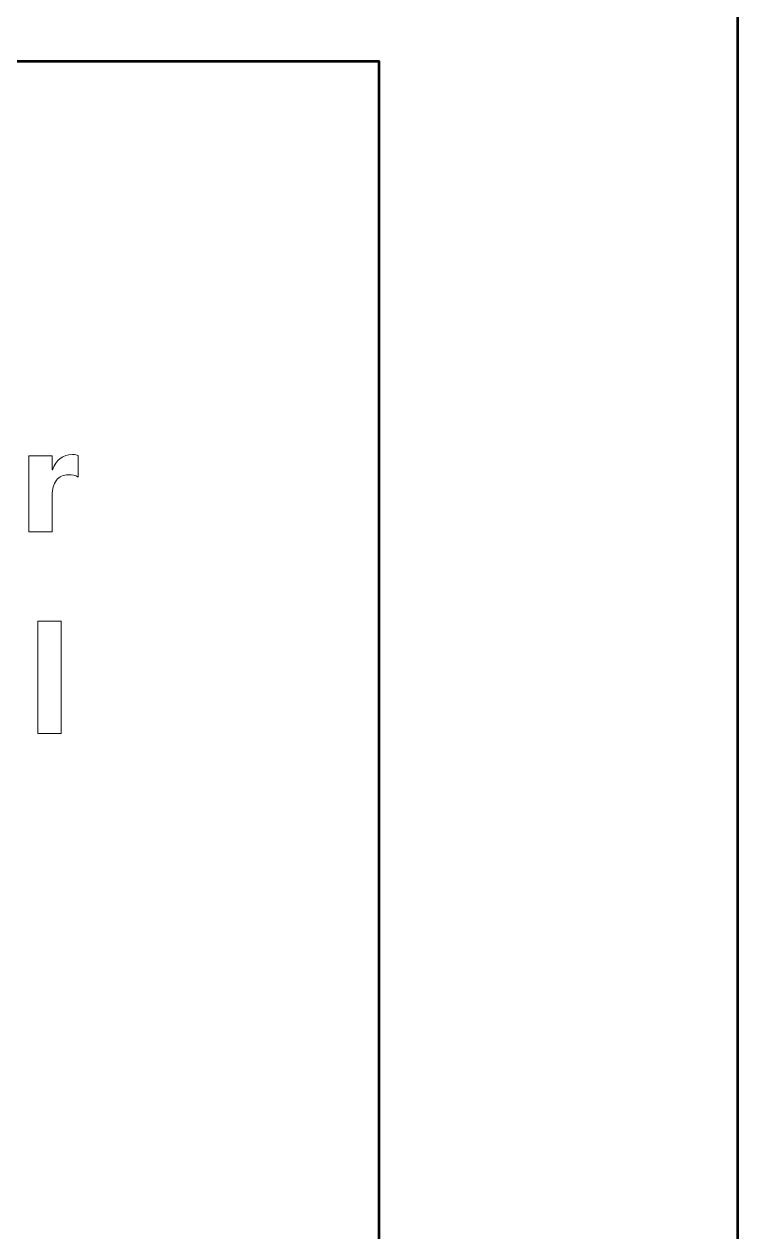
# Model space of a CAD drawing. Header units: centimetres. Extents: x -15 to 18.5, y -14.8 to 14.8.
# Drawn here: x 3.01 to 6, y -9.8 to -4.74 of the extents above; entities that cross this region are included whole.
import ezdxf

# ---------------------------------------------------------------- set-up
doc = ezdxf.new("R2010")
doc.units = ezdxf.units.CM
doc.header["$MEASUREMENT"] = 0
doc.layers.add('Layer 1', color=7, linetype='Continuous')

msp = doc.modelspace()

# ---------------------------------------------------------------- linework, layer by layer
at = {"layer": 'Layer 1', "lineweight": 53}
msp.add_lwpolyline([(-15, -14.85), (6, -14.85), (6, 14.85), (-15, 14.85), (-15, -14.85)], close=True, dxfattribs=at)
at = {"layer": 'Layer 1', "color": 5, "lineweight": 53}
msp.add_open_spline([(-13.5, -4.9), (-13.5, -4.9), (4.5, -4.9), (4.5, -4.9), (4.5, -4.9), (4.5, -4.9), (4.5, -12.1), (4.5, -12.1), (4.5, -12.1), (4.5, -12.1), (-13.5, -12.1), (-13.5, -12.1), (-13.5, -12.1), (-13.5, -12.1), (-13.5, -4.9), (-13.5, -4.9)], degree=3, knots=[0, 0, 0, 0, 0.2, 0.2, 0.2, 0.2, 0.4, 0.4, 0.4, 0.4, 0.6, 0.6, 0.6, 0.6, 1, 1, 1, 1], dxfattribs=at)
at = {"layer": 'Layer 1', "color": 202, "lineweight": 9}
for points, knots in [([(3.24073, -6.63889), (3.22888, -6.63243), (3.21512, -6.62926), (3.19946, -6.62926), (3.19946, -6.62926), (3.17818, -6.62926), (3.16157, -6.63709), (3.1495, -6.65265), (3.1495, -6.65265), (3.13754, -6.66831), (3.13151, -6.68948), (3.13151, -6.71636), (3.13151, -6.71636), (3.13151, -6.71636), (3.13151, -6.86802), (3.13151, -6.86802), (3.13151, -6.86802), (3.13151, -6.86802), (3.03362, -6.86802), (3.03362, -6.86802), (3.03362, -6.86802), (3.03362, -6.86802), (3.03362, -6.55052), (3.03362, -6.55052), (3.03362, -6.55052), (3.03362, -6.55052), (3.13151, -6.55052), (3.13151, -6.55052), (3.13151, -6.55052), (3.13151, -6.55052), (3.13151, -6.60947), (3.13151, -6.60947), (3.13151, -6.60947), (3.13151, -6.60947), (3.13278, -6.60947), (3.13278, -6.60947), (3.13278, -6.60947), (3.14834, -6.56639), (3.17617, -6.54491), (3.2165, -6.54491), (3.2165, -6.54491), (3.22687, -6.54491), (3.23491, -6.54618), (3.24073, -6.54861), (3.24073, -6.54861), (3.24073, -6.54861), (3.24073, -6.63889), (3.24073, -6.63889)], [0, 0, 0, 0, 0.0769231, 0.0769231, 0.0769231, 0.0769231, 0.1538462, 0.1538462, 0.1538462, 0.1538462, 0.2307692, 0.2307692, 0.2307692, 0.2307692, 0.3076923, 0.3076923, 0.3076923, 0.3076923, 0.3846154, 0.3846154, 0.3846154, 0.3846154, 0.4615385, 0.4615385, 0.4615385, 0.4615385, 0.5384615, 0.5384615, 0.5384615, 0.5384615, 0.6153846, 0.6153846, 0.6153846, 0.6153846, 0.6923077, 0.6923077, 0.6923077, 0.6923077, 0.7692308, 0.7692308, 0.7692308, 0.7692308, 0.8461538, 0.8461538, 0.8461538, 0.8461538, 1, 1, 1, 1]), ([(3.1693, -7.71268), (3.1693, -7.71268), (3.07141, -7.71268), (3.07141, -7.71268), (3.07141, -7.71268), (3.07141, -7.71268), (3.07141, -7.24267), (3.07141, -7.24267), (3.07141, -7.24267), (3.07141, -7.24267), (3.1693, -7.24267), (3.1693, -7.24267), (3.1693, -7.24267), (3.1693, -7.24267), (3.1693, -7.71268), (3.1693, -7.71268)], [0, 0, 0, 0, 0.2, 0.2, 0.2, 0.2, 0.4, 0.4, 0.4, 0.4, 0.6, 0.6, 0.6, 0.6, 1, 1, 1, 1])]:
    msp.add_open_spline(points, degree=3, knots=knots, dxfattribs=at)

doc.saveas('drawing.dxf')
